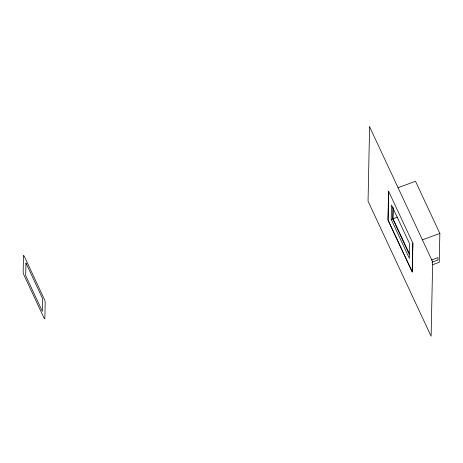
<?xml version="1.0" encoding="UTF-8"?>
<svg xmlns="http://www.w3.org/2000/svg" width="463" height="463" viewBox="0 0 463 463"><rect width="100%" height="100%" fill="white"/><g stroke="black" fill="none" stroke-linecap="round" stroke-linejoin="round"><path stroke-width="0.69" d="M388.694 191.601L388.098 220.168L412.192 271.775L412.793 243.202M391.212 219.45L391.513 205.016L409.68 243.92L409.373 258.354L391.212 219.45L397.648 217.089M392.965 207.349L392.722 218.895L409.373 254.557M393.255 207.956L393.029 218.785L409.373 253.799M398.001 187.718L415.502 181.293L439.85 233.439L439.248 262.307L432.511 264.778M422.343 239.863L439.85 233.439M431.371 260.079L438.01 257.642L437.957 260.021L431.985 262.22M23.491 255.842L23.15 272.065A2.622 0.48 69.8 0 0 24.134 275.416L43.811 317.566A2.622 0.48 69.8 0 0 44.847 318.532L45.189 302.316A2.622 0.48 69.8 0 0 44.205 298.965L24.522 256.815A2.622 0.48 69.8 0 0 23.491 255.842M25.974 263.036L25.708 275.682L42.359 311.344L42.625 298.699L25.974 263.036M369.601 126.758L368.044 201.156L431.117 336.242L432.673 261.844L369.601 126.758M388.573 191.178L387.971 220.047L412.313 272.192L412.921 243.324L388.573 191.178"/></g></svg>
